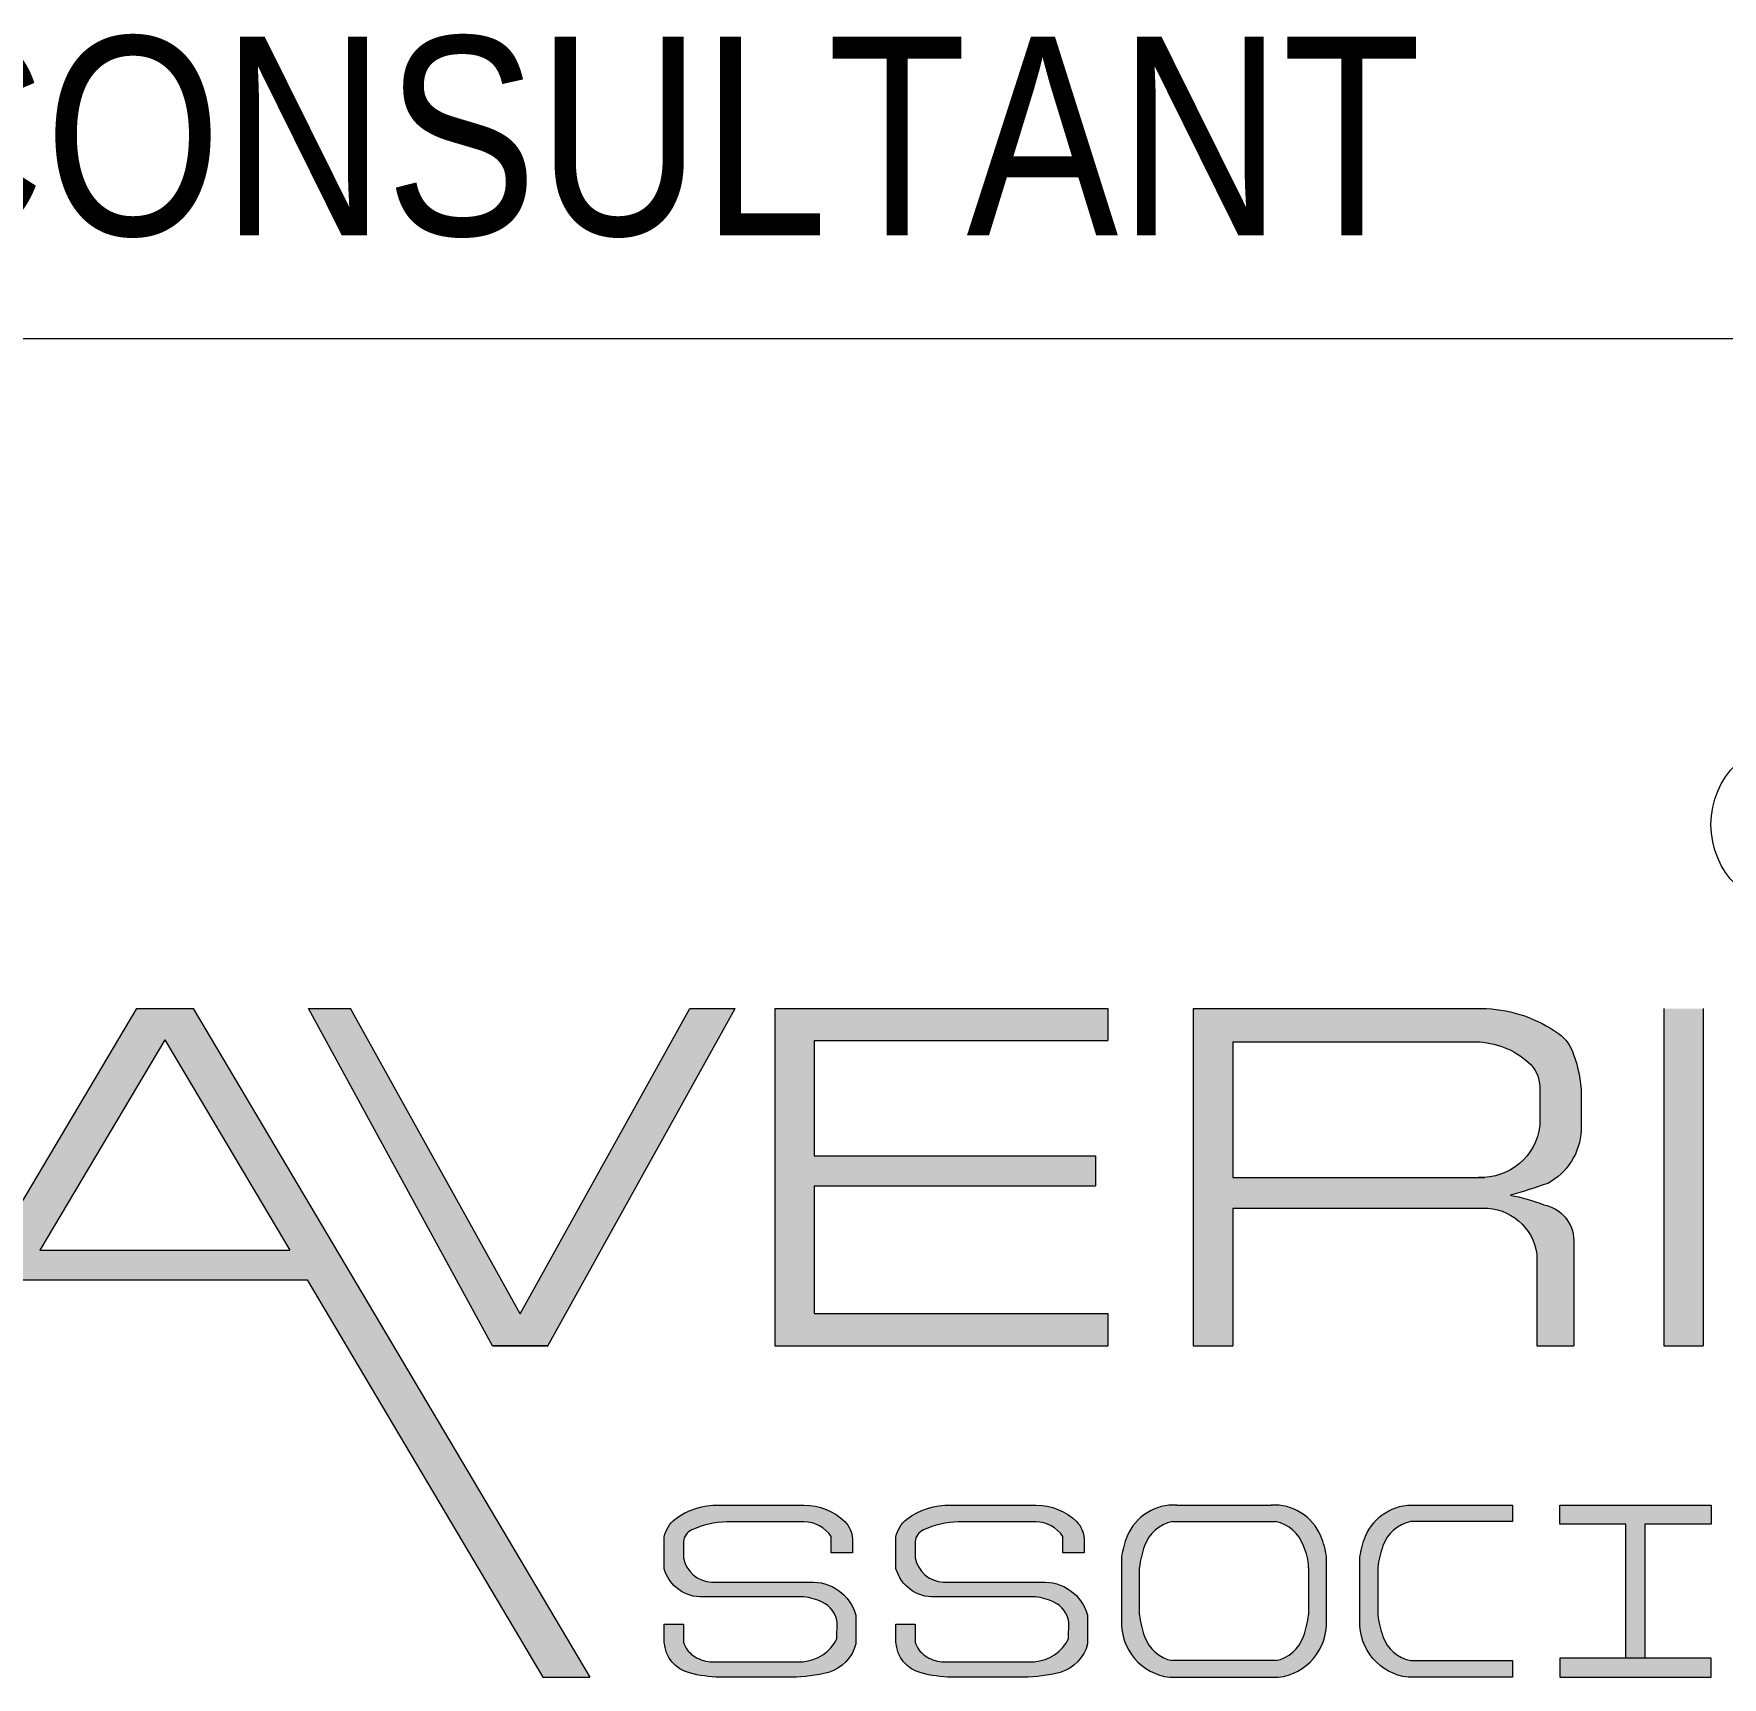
# Model space of a CAD drawing. Header units: millimetres. Extents: x 1112055 to 3390982, y -148532 to 766891.
# Drawn here: x 2943560 to 2948230, y 239258 to 243804 of the extents above; entities that cross this region are included whole.
import ezdxf

# ---------------------------------------------------------------- set-up
doc = ezdxf.new("R2010")
doc.units = ezdxf.units.MM
doc.layers.add('B TITLE BLOCK', color=250, linetype='Continuous', lineweight=0)
doc.layers.add('P_TITLE BLOCK TEXT', color=7, linetype='Continuous', lineweight=9)
doc.layers.add('FORMAT TEXT', color=7, linetype='Continuous')
doc.styles.add('SWINC', font='swissc.ttf')

msp = doc.modelspace()

# ---------------------------------------------------------------- hatches: boundary and pattern name
at = {"layer": 'P_TITLE BLOCK TEXT', "lineweight": 0}
h = msp.add_hatch(color=7, dxfattribs=at)
h.paths.add_polyline_path([(2944000.156800217, 241107.4827568072), (2943843.34767661, 241107.4827568072), (2942745.919640523, 239258.1170049602), (2942875.313318563, 239258.1170049602), (2943527.81119964, 240357.6945579107), (2944315.693277187, 240357.6945579107), (2944968.191158264, 239258.1170049602), (2945097.584836305, 239258.1170049602)])
h.paths.add_polyline_path([(2943921.752238404, 241021.5568262053), (2944267.456946814, 240438.9815438819), (2943576.047530015, 240438.9815438819)], flags=16)
for color, points in [(7, [(2945499.766376596, 241107.4827568072), (2945374.107199592, 241107.4827568072), (2944904.956662601, 240263.2798347143), (2944435.806125632, 241107.4827568072), (2944319.495085265, 241107.4827568072), (2944828.322999658, 240175.0619196579), (2944981.590325546, 240175.0619196579)]), (7, [(2946530.957672048, 241107.4827568072), (2945609.513776879, 241107.4827568072), (2945609.513776879, 240175.0619196579), (2946530.957672048, 240175.0619196579), (2946530.957672048, 240264.6069192917), (2945718.726110239, 240264.6069192917), (2945718.726110239, 240616.8743754668), (2946496.810047366, 240616.8743754668), (2946496.810047366, 240700.4003791086), (2945718.726110239, 240700.4003791086), (2945718.726110239, 241018.9673911765), (2946530.957672048, 241018.9673911765)]), (7, [(2948177.883249523, 241107.4827568072), (2948068.670916142, 241107.4827568072), (2948068.670916142, 240175.0619196579), (2948177.883249523, 240175.0619196579)]), (256, [(2947228.093645434, 239414.196976409), (2947228.093645434, 239590.7373226794, -0.065444553260905), (2947243.572419921, 239647.9478610187, -0.3186236598127411), (2947381.343711122, 239734.1231033382), (2947649.999740766, 239734.1231033382), (2947649.999740766, 239688.3588411353), (2947368.698871924, 239688.3588411353, 0.2644804300768096), (2947291.638881466, 239621.1673699992, 0.0506837276388673), (2947277.395745669, 239561.7574886539), (2947277.395745669, 239430.4826196438, 0.0506837276411283), (2947291.638881466, 239371.0727382987, 0.2644804300830637), (2947368.698871924, 239303.8812671626), (2947649.999740766, 239303.8812671626), (2947649.999740766, 239258.1170049602), (2947361.608601601, 239258.1170049602, -0.3947190252426027)])]:
    msp.add_hatch(color=color, dxfattribs=at).paths.add_polyline_path(points)
h = msp.add_hatch(color=7, dxfattribs=at)
h.paths.add_polyline_path([(2947777.629040264, 241038.4449250539, -0.1662994059925575), (2947819.143327998, 240980.7103803561, -0.0791995366985774), (2947840.432086726, 240870.9304551026), (2947840.432086726, 240771.1222732239, -0.2597704900776225), (2947747.837895818, 240624.0730877115, -0.0146451845304826), (2947644.148833716, 240591.2923336228, -0.0494066516944872), (2947736.61529899, 240565.1727879218, -0.351322737650402), (2947819.806120556, 240466.6211085983), (2947819.806120556, 240175.0619196579), (2947717.698094852, 240175.0619196579), (2947717.698094852, 240428.119777839, 0.3675094121381071), (2947574.390114521, 240555.5640340793), (2946876.099990089, 240555.5640340793), (2946876.099990089, 240175.0619196579), (2946766.887656708, 240175.0619196579), (2946766.887656708, 241107.4827568072), (2947578.204426698, 241107.4827568072, -0.1432384059828174)])
h.paths.add_polyline_path([(2947548.868952141, 241015.6271886893, -0.1815059090176984), (2947694.583204573, 240958.4702861332, -0.2046130928259839), (2947725.862180226, 240891.0222790532), (2947725.862180226, 240784.5389276896, -0.3961353841263715), (2947555.966355731, 240640.6868429746), (2946876.099990089, 240640.6868429746), (2946876.099990089, 241015.6271886893)], flags=16)
h = msp.add_hatch(color=7, dxfattribs=at)
edge = h.paths.add_edge_path()
edge.add_line((2945765.338473231, 239602.1610245691), (2945765.338473231, 239646.9902415081))
edge.add_arc((2945689.563228875, 239597.7468754176), 90.3703312034293, 33.01826321570431, 89.55826277295377)
edge.add_line((2945690.259956355, 239688.1145207912), (2945476.105468705, 239688.1145207912))
edge.add_arc((2945487.550130001, 239424.6324036248), 263.7305563305994, 92.48714741870427, 114.0429537283375)
edge.add_arc((2945396.54415634, 239628.6234575592), 40.35992860487605, 114.0429537290416, 173.369158315202)
edge.add_line((2945356.454205289, 239633.2838933984), (2945356.454205289, 239588.3168102132))
edge.add_arc((2945438.813651054, 239604.8831480525), 84.00905817534507, 191.3730973809298, 266.9893197897208)
edge.add_line((2945434.401318501, 239520.9900423997), (2945705.745828184, 239520.9900423997))
edge.add_arc((2945713.354769832, 239396.4022530178), 124.8199233108705, 15.593509061310272, 93.49488039934619, ccw=False)
edge.add_line((2945833.580449478, 239429.9551844657), (2945833.880458343, 239350.1275707059))
edge.add_arc((2945725.722695323, 239378.4196059731), 111.7968736685112, 286.83610795891485, 345.3409580231655, ccw=False)
edge.add_arc((2945648.528473139, 239714.0379427052), 455.9845843599547, 270.9573158560379, 283.9044309719611, ccw=False)
edge.add_line((2945656.146852113, 239258.1170049602), (2945456.906335378, 239258.1170049602))
edge.add_arc((2945463.891137361, 239614.1810975815), 356.1325954028901, 255.2817551210333, 268.8761901035025, ccw=False)
edge.add_arc((2945397.200970153, 239360.3026929406), 93.64102841167592, 183.4260365920854, 255.2817551212153, ccw=False)
edge.add_line((2945303.727299361, 239354.7067058633), (2945303.727299361, 239405.1868064149))
edge.add_line((2945303.727299361, 239405.1868064079), (2945356.4542053, 239405.1868064079))
edge.add_line((2945356.454205289, 239405.1868064079), (2945356.454205289, 239354.6759947942))
edge.add_arc((2945426.934945719, 239378.4137464425), 74.37079818738762, 198.6134072769435, 234.8504137460611)
edge.add_arc((2945437.701885976, 239393.705404453), 93.07271808020036, 234.8504137461531, 265.2644397943995)
edge.add_line((2945430.018077071, 239300.950404976), (2945686.774450558, 239300.950404976))
edge.add_arc((2945677.555804635, 239416.519306951), 115.9359932841271, 274.5606862052438, 333.2673842339873)
edge.add_line((2945781.100033486, 239364.3681112948), (2945781.688281182, 239410.1896508765))
edge.add_arc((2945709.67614638, 239400.0073508103), 72.72844555372058, 8.048099003174235, 64.75619501766667)
edge.add_arc((2945673.784919896, 239323.8857297069), 156.8871131994469, 64.7561950177697, 84.27045226377551)
edge.add_line((2945689.447414109, 239479.9890690702), (2945410.889443085, 239479.9890690702))
edge.add_arc((2945407.027439136, 239587.3439263389), 107.4243010288788, 195.9277156249781, 272.0602807551403, ccw=False)
edge.add_line((2945303.727299361, 239557.8640760355), (2945303.727299361, 239646.3009102631))
edge.add_arc((2945381.532481472, 239632.1358219847), 79.08410769806677, 127.4257817439603, 169.6818301060825, ccw=False)
edge.add_arc((2945449.378459889, 239543.4796731719), 190.7218679370872, 88.35670740954532, 127.42578174513989, ccw=False)
edge.add_line((2945454.847778376, 239734.1231033382), (2945691.122967494, 239734.1231033382))
edge.add_arc((2945692.021807921, 239575.9121512846), 158.213505313575, 45.30042708127769, 90.3255097660695, ccw=False)
edge.add_arc((2945754.099375757, 239638.6441568326), 69.95859638909987, 1.8933564716272144, 45.30042708078042, ccw=False)
edge.add_line((2945824.019778518, 239640.9555392248), (2945824.019778518, 239602.1610245661))
edge.add_line((2945824.019778518, 239602.1610245691), (2945765.33847324, 239602.1610245691))
h = msp.add_hatch(color=7, dxfattribs=at)
edge = h.paths.add_edge_path()
edge.add_line((2946406.33140597, 239602.1610245691), (2946406.33140597, 239646.9902415081))
edge.add_arc((2946330.556161616, 239597.7468754176), 90.3703312034293, 33.01826321570431, 89.55826277295377)
edge.add_line((2946331.252889095, 239688.1145207912), (2946117.098401444, 239688.1145207912))
edge.add_arc((2946128.543062762, 239424.6324036248), 263.7305563305994, 92.48714741880534, 114.0429537284299)
edge.add_arc((2946037.53708908, 239628.6234575592), 40.35992860487605, 114.0429537296454, 173.369158315202)
edge.add_line((2945997.447138052, 239633.2838933984), (2945997.447138052, 239588.3168102132))
edge.add_arc((2946079.806583794, 239604.8831480525), 84.00905817534507, 191.3730973809298, 266.9893197897208)
edge.add_line((2946075.394251264, 239520.9900423997), (2946346.738760946, 239520.9900423997))
edge.add_arc((2946354.347702594, 239396.4022530178), 124.8199233108705, 15.593509061310272, 93.49488039934619, ccw=False)
edge.add_line((2946474.57338224, 239429.9551844657), (2946474.873391105, 239350.1275707059))
edge.add_arc((2946366.715628084, 239378.4196059731), 111.7968736685112, 286.83610795891485, 345.3409580231655, ccw=False)
edge.add_arc((2946289.521405878, 239714.0379427052), 455.9845843599547, 270.9573158560379, 283.9044309719611, ccw=False)
edge.add_line((2946297.139784855, 239258.1170049602), (2946097.89926812, 239258.1170049602))
edge.add_arc((2946104.884070101, 239614.1810975815), 356.1325954028901, 255.2817551210333, 268.8761901035025, ccw=False)
edge.add_arc((2946038.193902894, 239360.3026929406), 93.64102841167592, 183.4260365920854, 255.2817551212153, ccw=False)
edge.add_line((2945944.720232102, 239354.7067058633), (2945944.720232102, 239405.1868064149))
edge.add_line((2945944.720232102, 239405.1868064079), (2945997.44713804, 239405.1868064079))
edge.add_line((2945997.447138052, 239405.1868064079), (2945997.447138052, 239354.6759947942))
edge.add_arc((2946067.927878459, 239378.4137464425), 74.37079818738762, 198.6134072769435, 234.8504137460611)
edge.add_arc((2946078.694818716, 239393.705404453), 93.07271808020036, 234.8504137461531, 265.2644397943995)
edge.add_line((2946071.011009811, 239300.950404976), (2946327.767383299, 239300.950404976))
edge.add_arc((2946318.548737376, 239416.519306951), 115.9359932841271, 274.5606862054732, 333.2673842339873)
edge.add_line((2946422.092966226, 239364.3681112948), (2946422.681213922, 239410.1896508765))
edge.add_arc((2946350.669079121, 239400.0073508103), 72.72844555372058, 8.048099003174235, 64.75619501766667)
edge.add_arc((2946314.777852636, 239323.8857297069), 156.8871131994469, 64.7561950177697, 84.27045226377551)
edge.add_line((2946330.440346849, 239479.9890690702), (2946051.882375824, 239479.9890690702))
edge.add_arc((2946048.020371876, 239587.3439263389), 107.4243010288788, 195.9277156249781, 272.0602807551403, ccw=False)
edge.add_line((2945944.720232102, 239557.8640760355), (2945944.720232102, 239646.3009102631))
edge.add_arc((2946022.525414212, 239632.1358219847), 79.08410769806677, 127.4257817442282, 169.6818301060825, ccw=False)
edge.add_arc((2946090.371392628, 239543.4796731719), 190.7218679370872, 88.35670740954532, 127.42578174513989, ccw=False)
edge.add_line((2946095.840711117, 239734.1231033382), (2946332.115900234, 239734.1231033382))
edge.add_arc((2946333.014740683, 239575.9121512846), 158.213505313575, 45.30042708127769, 90.3255097659009, ccw=False)
edge.add_arc((2946395.092308518, 239638.6441568326), 69.95859638909987, 1.8933564716272144, 45.30042708078042, ccw=False)
edge.add_line((2946465.012711259, 239640.9555392248), (2946465.012711259, 239602.1610245661))
edge.add_line((2946465.012711259, 239602.1610245691), (2946406.33140598, 239602.1610245691))
h = msp.add_hatch(color=256, dxfattribs=at)
h.paths.add_polyline_path([(2946982.308299761, 239734.1231033382), (2946721.917814382, 239734.1231033382, 0.3186216901171488), (2946584.146909691, 239647.9487882598, 0.0654456625201036), (2946568.667748693, 239590.7373226794), (2946568.667748693, 239414.196976409, 0.3947190252434177), (2946702.182704861, 239258.1170049602), (2947002.043409263, 239258.1170049602, 0.394719025241403), (2947135.558365451, 239414.196976409), (2947135.558365451, 239590.7373226794, 0.0654456625725081), (2947120.079204432, 239647.9487882814, 0.3186216900435543)])
h.paths.add_polyline_path([(2947086.256265216, 239561.7574886539, 0.1047262594535254), (2947072.013129397, 239621.1673699992), (2947072.013345855, 239621.1667513912), (2947072.012962542, 239621.1678468944, 0.2644791230732378), (2946994.953138939, 239688.3588411353), (2946709.272975184, 239688.3588411353, 0.2644804300744661), (2946632.212984747, 239621.1673699992, 0.0506837276411892), (2946617.969848928, 239561.7574886539), (2946617.969848928, 239430.4826196438, 0.0506837276411892), (2946632.212984747, 239371.0727382987, 0.2644804300744662), (2946709.272975184, 239303.8812671626), (2946994.953138939, 239303.8812671626, 0.2644804300768095), (2947072.013129397, 239371.0727382987, 0.0473854188635733), (2947086.256265216, 239430.4826196438)], flags=16)
h = msp.add_hatch(color=256, dxfattribs=at)
h.paths.add_polyline_path([(2948199.733517677, 239310.522493245), (2947780.715401661, 239310.522493245), (2947780.715401661, 239258.1170049602), (2948199.733517677, 239258.1170049602)])
h.paths.add_polyline_path([(2947964.021715526, 239310.522493245), (2948016.427203812, 239310.522493245), (2948016.427203812, 239681.7176150311), (2948199.733517677, 239681.7176150311), (2948199.733517677, 239734.1231033382), (2947780.715401661, 239734.1231033166), (2947780.715401661, 239681.7176150311), (2947964.021715526, 239681.7176150311)])

# ---------------------------------------------------------------- linework, layer by layer
at = {"layer": 'B TITLE BLOCK', "color": 250, "lineweight": 0}
msp.add_line((2957736.665540068, 242960.2042595711), (2939434.029209847, 242960.2042595711), dxfattribs=at)
at = {"layer": 'P_TITLE BLOCK TEXT', "lineweight": 0}
for p, q in [((2946709.272975184, 239688.3588411338), (2946994.953138939, 239688.3588411338)), ((2946568.667748693, 239590.7373226775), (2946568.667748693, 239414.1969764067)), ((2946617.969848928, 239430.4826196422), (2946617.969848928, 239561.7574886524)), ((2947086.256265216, 239561.7574886524), (2947086.256265216, 239430.4826196422)), ((2947135.558365451, 239414.1969764067), (2947135.558365451, 239590.7373226775)), ((2946994.953138939, 239303.881267161), (2946709.272975184, 239303.881267161)), ((2946702.182704883, 239258.1170049579), (2947002.043409263, 239258.1170049579))]:
    msp.add_line(p, q, dxfattribs=at)
at = {"layer": 'P_TITLE BLOCK TEXT', "color": 7, "lineweight": 0}
for points in [[(2943843.34767661, 241107.4827568056), (2942745.919640523, 239258.1170049579)], [(2944000.156800217, 241107.4827568056), (2945097.584836305, 239258.1170049579)], [(2944319.495085265, 241107.4827568056), (2944435.806125632, 241107.4827568056)], [(2944981.590325546, 240175.0619196559), (2944828.322999658, 240175.0619196559), (2944319.495085265, 241107.4827568056)], [(2944904.956662601, 240263.2798347124), (2944435.806125632, 241107.4827568056)], [(2944904.956662601, 240263.2798347124), (2945374.107199592, 241107.4827568056)], [(2944981.590325546, 240175.0619196559), (2945499.766376596, 241107.4827568056)], [(2945374.107199592, 241107.4827568056), (2945499.766376596, 241107.4827568056)], [(2945609.513776879, 241107.4827568056), (2946530.957672048, 241107.4827568056)], [(2945609.513776879, 241107.4827568056), (2945609.513776879, 240175.0619196559)], [(2946530.957672048, 241107.4827568056), (2946530.957672048, 241018.9673911748)], [(2946766.887656708, 241107.4827568056), (2946766.887656708, 240175.0619196559)], [(2946766.887656708, 241107.4827568056), (2947578.204426698, 241107.4827568056)], [(2948068.670916142, 241107.4827568056), (2948068.670916142, 240175.0619196559)], [(2948177.883249523, 241107.4827568056), (2948177.883249523, 240175.0619196559)], [(2945718.726110239, 241018.9673911748), (2945718.726110239, 240700.400379107)], [(2945718.726110239, 241018.9673911748), (2946530.957672048, 241018.9673911748)], [(2946876.099990089, 241015.6271886877), (2946876.099990089, 240640.686842973)], [(2946876.099990089, 241015.6271886877), (2947548.868952141, 241015.6271886877)], [(2947725.862180226, 240891.0222790513), (2947725.862180226, 240784.5389276877)], [(2947840.432086726, 240870.9304550792), (2947840.432086726, 240771.1222732224)], [(2945718.726110239, 240700.400379107), (2946496.810047366, 240700.400379107)], [(2946496.810047366, 240700.400379107), (2946496.810047366, 240616.8743754653)], [(2946876.099990089, 240640.686842973), (2947572.785285301, 240640.686842973)], [(2945718.726110239, 240616.8743754653), (2945718.726110239, 240264.6069192901)], [(2945718.726110239, 240616.8743754653), (2946496.810047366, 240616.8743754653)], [(2946876.099990089, 240555.5640340777), (2946876.099990089, 240175.0619196559)], [(2946876.099990089, 240555.5640340777), (2947574.390114521, 240555.5640340777)], [(2947717.698094852, 240428.1197778375), (2947717.698094852, 240175.0619196559)], [(2944315.693277187, 240357.6945579092), (2944968.191158264, 239258.1170049579)], [(2945718.726110239, 240264.6069192901), (2946530.957672048, 240264.6069192901)], [(2946530.957672048, 240264.6069192901), (2946530.957672048, 240175.0619196559)], [(2944828.322999658, 240175.0619196559), (2944981.590325546, 240175.0619196559)], [(2945609.513776879, 240175.0619196559), (2946530.957672048, 240175.0619196559)], [(2946766.887656708, 240175.0619196559), (2946876.099990089, 240175.0619196559)], [(2947717.698094852, 240175.0619196559), (2947819.806120556, 240175.0619196559)], [(2948068.670916142, 240175.0619196559), (2948177.883249523, 240175.0619196559)], [(2948068.670916142, 240175.0619196559), (2948177.883249523, 240175.0619196559)], [(2944968.191158264, 239258.1170049579), (2945097.584836305, 239258.1170049579)]]:
    msp.add_lwpolyline(points, dxfattribs=at)
at = {"layer": 'P_TITLE BLOCK TEXT', "lineweight": 0}
for points in [[(2943843.34767661, 241107.4827568056), (2944000.156800217, 241107.4827568056)], [(2943921.752238404, 241021.5568262038), (2943576.047530015, 240438.9815438804)], [(2943921.752238404, 241021.5568262038), (2944267.456946814, 240438.9815438804)], [(2943576.047530015, 240438.9815438804), (2944267.456946814, 240438.9815438804)], [(2943527.81119964, 240357.6945579092), (2944315.693277187, 240357.6945579092)], [(2946721.917814382, 239734.123103336), (2946982.308299761, 239734.123103336)], [(2947964.021715526, 239681.7176150295), (2947780.715401661, 239681.7176150295), (2947780.715401661, 239734.123103336), (2948199.733517677, 239734.123103336), (2948199.733517677, 239681.7176150295), (2948016.427203812, 239681.7176150295)], [(2948016.427203812, 239681.7176150295), (2948016.427203812, 239310.5224932432), (2947964.021715526, 239310.5224932432), (2947964.021715526, 239681.7176150295)], [(2948199.733517677, 239310.5224932432), (2947780.715401661, 239310.5224932432), (2947780.715401661, 239258.1170049579), (2948199.733517677, 239258.1170049579), (2948199.733517677, 239310.5224932432), (2948016.427203812, 239310.5224932432)]]:
    msp.add_lwpolyline(points, dxfattribs=at)
at = {"layer": 'P_TITLE BLOCK TEXT', "color": 7, "lineweight": 0}
for points in [[(2947578.204426698, 241107.4827568056, -0.1432384059828174), (2947777.629040264, 241038.4449250523, -0.1662994059925575), (2947819.143327998, 240980.7103803534, -0.0791995367245889), (2947840.432086726, 240870.9304550792, 1.678218886483149)], [(2947548.868952141, 241015.6271886877, -0.1815059090176984), (2947694.583204573, 240958.4702861313, -0.2046130927975971), (2947725.862180226, 240891.0222790513, 10.50997811602303)], [(2947725.862180226, 240784.5389276877, -0.3961353841393621), (2947555.966355731, 240640.686842973, -0.3062019991474196)], [(2947840.432086726, 240771.1222732224, -0.2597704900776225), (2947747.837895818, 240624.0730877095, -0.0146451845304826), (2947644.148833716, 240591.2923336209, -0.0494066516944872), (2947736.61529899, 240565.1727879199, -0.351322737721068), (2947819.806120556, 240466.6211085756), (2947819.806120556, 240175.0619196559)], [(2947567.727471506, 240555.5640340777, -0.3803317739883389), (2947717.698094852, 240428.1197778375, -39.10634366962048)], [(2947228.093645434, 239400.89313648), (2947228.093645434, 239590.7373226775, -0.0654451079201827), (2947243.572613176, 239647.9483246591, -0.3186226749167162), (2947381.343711101, 239734.123103336), (2947649.999740766, 239734.123103336), (2947649.999740766, 239688.3588411338), (2947368.698871924, 239688.3588411338, 0.2644804300768096), (2947291.638881466, 239621.1673699973, 0.0506837276411283), (2947277.395745669, 239561.7574886524), (2947277.395745669, 239430.4826196422, 0.0506837276411283), (2947291.638881466, 239371.0727382968, 0.2644804300768096), (2947368.698871924, 239303.881267161), (2947649.999740766, 239303.881267161), (2947649.999740766, 239258.1170049579), (2947361.608601601, 239258.1170049579, -0.3947190252579334), (2947228.093645434, 239414.1969764067)]]:
    msp.add_lwpolyline(points, format="xyb", dxfattribs=at)
for points in [[(2945765.338473231, 239602.1610245668), (2945765.338473231, 239646.9902414895, 0.2518321425504549), (2945690.259956355, 239688.1145207893), (2945476.105468706, 239688.1145207893, 0.0943332803251045), (2945380.100657757, 239665.4817699395, 0.2648005950274), (2945356.454205289, 239633.2838933968), (2945356.454205289, 239588.3168102089, 0.342455608626355), (2945434.401318501, 239520.9900423978), (2945705.745828185, 239520.9900423978, -0.3536343318604639), (2945833.580449478, 239429.9551844638), (2945833.88045835, 239350.1275706958, -0.2609690833415413), (2945758.102987854, 239271.4146639595, -0.0565526202682377), (2945656.146852113, 239258.1170049579), (2945456.906335387, 239258.1170049579, -0.0593865794242292), (2945373.409974061, 239269.7343170821, -0.324223828793496), (2945303.727299361, 239354.7067058614), (2945303.727299361, 239405.1868064054), (2945356.454205289, 239405.1868064054), (2945356.454205289, 239354.6759947842, 0.1594446921200951), (2945384.118703032, 239317.6043311642, 0.1334907776809275), (2945430.018077071, 239300.9504049738), (2945686.77445056, 239300.9504049738, 0.2619100095917326), (2945781.100033486, 239364.3681112932), (2945781.688281182, 239410.189650871, 0.2526122615055632), (2945740.692715246, 239465.7903216138, 0.085353380822099), (2945689.447414109, 239479.9890690683), (2945410.889443083, 239479.9890690683, -0.3449747456290864), (2945303.727299361, 239557.8640760336), (2945303.727299361, 239646.3009102706, -0.1864948836794344), (2945333.470439994, 239694.9397729717, -0.172141735516322), (2945454.847778376, 239734.123103336), (2945691.122967492, 239734.123103336, -0.1990261439851543), (2945803.307511225, 239688.3710571384, -0.1916967583265429), (2945824.019778518, 239640.9555392229), (2945824.019778518, 239602.1610245668)], [(2946406.33140597, 239602.1610245668), (2946406.33140597, 239646.9902414895, 0.2518321425504549), (2946331.252889095, 239688.1145207893), (2946117.098401447, 239688.1145207893, 0.0943332803251045), (2946021.093590499, 239665.4817699395, 0.2648005950274), (2945997.447138052, 239633.2838933968), (2945997.447138052, 239588.3168102089, 0.342455608626355), (2946075.394251264, 239520.9900423978), (2946346.738760927, 239520.9900423978, -0.3536343318604639), (2946474.57338224, 239429.9551844638), (2946474.87339109, 239350.1275706958, -0.2609690833415413), (2946399.095920594, 239271.4146639595, -0.0565526202682377), (2946297.139784855, 239258.1170049579), (2946097.899268127, 239258.1170049579, -0.0593865794242292), (2946014.402906801, 239269.7343170821, -0.324223828793496), (2945944.720232102, 239354.7067058614), (2945944.720232102, 239405.1868064054), (2945997.447138052, 239405.1868064054), (2945997.447138052, 239354.6759947842, 0.1594446921200951), (2946025.111635773, 239317.6043311642, 0.1334907776809275), (2946071.011009811, 239300.9504049738), (2946327.767383301, 239300.9504049738, 0.2619100095917326), (2946422.092966226, 239364.3681112932), (2946422.681213922, 239410.189650871, 0.2526122615055632), (2946381.685648008, 239465.7903216138, 0.085353380822099), (2946330.440346849, 239479.9890690683), (2946051.882375823, 239479.9890690683, -0.3449747456290864), (2945944.720232102, 239557.8640760336), (2945944.720232102, 239646.3009102706, -0.1864948836794344), (2945974.463372756, 239694.9397729717, -0.172141735516322), (2946095.840711117, 239734.123103336), (2946332.115900232, 239734.123103336, -0.1990261439851543), (2946444.300443965, 239688.3710571384, -0.1916967583265429), (2946465.012711259, 239640.9555392229), (2946465.012711259, 239602.1610245668)]]:
    msp.add_lwpolyline(points, format="xyb", close=True, dxfattribs=at)
at = {"layer": 'P_TITLE BLOCK TEXT', "lineweight": 0}
msp.add_circle((2948435.819386546, 241616.6558295657), 236.7151579172995, dxfattribs=at)
for centre, radius, start, end in [((2946713.783026426, 239593.9110195939), 140.4478664878339, 86.67955072850191, 157.371579368772), ((2946990.443087718, 239593.9110195939), 140.4478664878079, 22.62842063584549, 93.3204492714981), ((2946729.812978628, 239587.0174013028), 103.4020268984238, 101.4575683046775, 160.7151990194275), ((2946974.413135516, 239587.0174013028), 103.4020268978356, 19.28480098057249, 78.54243169532248), ((2946794.016942126, 239560.4664963601), 227.3732216091407, 157.3716577081501, 172.3493392688003), ((2946917.380824195, 239521.3879294427), 302.1202300775772, 160.7151990194275, 172.3211226335534), ((2946938.868305511, 239557.8344667233), 147.440159956381, 1.524680446049331, 25.43899790518164), ((2946910.209172018, 239560.4664963601), 227.3732216103716, 7.650660731199715, 22.62834229954573), ((2946917.380824195, 239470.8521788514), 302.1202300776714, 187.6788773664466, 199.2848009805725), ((2946766.398811772, 239475.7540900927), 323.0453475279564, 341.0922504502332, 351.9440712027609), ((2946718.878403739, 239407.5450564539), 150.3578695314572, 177.4643736568794, 263.6247444615335), ((2946985.347710406, 239407.5450564539), 150.3578695307894, 276.3752555384665, 2.535626343120615), ((2946729.812978628, 239405.2227069702), 103.4020268981124, 199.2848009805725, 258.54243169466), ((2946974.413135516, 239405.2227069702), 103.4020268971076, 281.4575683046776, 340.7151990194275)]:
    msp.add_arc(centre, radius, start, end, dxfattribs=at)

# ---------------------------------------------------------------- texts
at = {"layer": 'FORMAT TEXT', "lineweight": 0, "style": 'SWINC'}
msp.add_text('SERVICES CONSULTANT', height=549.0790899063935, dxfattribs=at).set_placement((2939780.66851498, 243246.9451951669))

doc.saveas('drawing.dxf')
